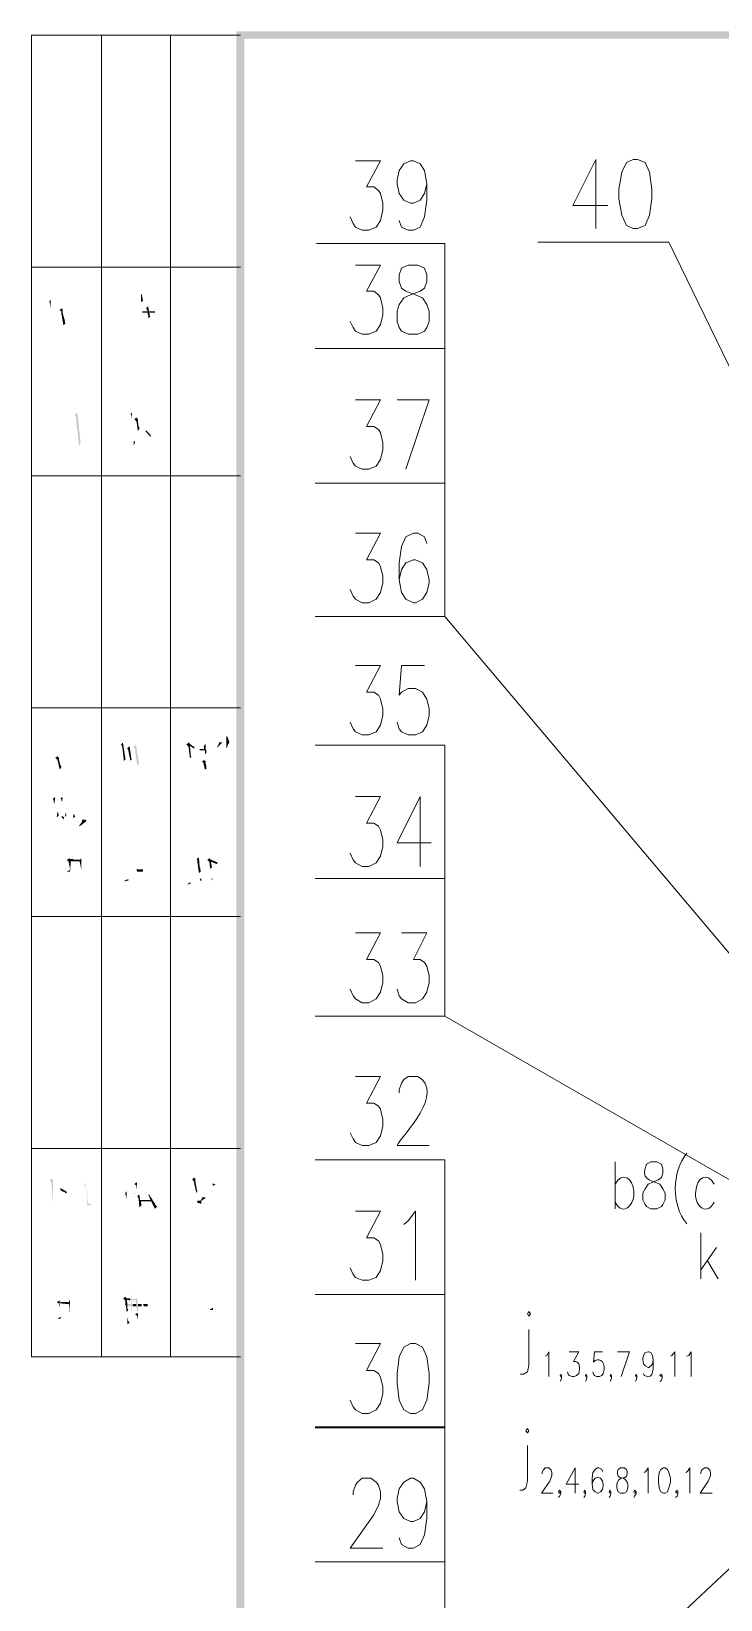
# Model space of a CAD drawing. Header units: millimetres. Extents: x 0 to 1648, y 27 to 2331.
# Drawn here: x 28.4 to 195, y 1952 to 2331.2 of the extents above; entities that cross this region are included whole.
import ezdxf

# ---------------------------------------------------------------- set-up
doc = ezdxf.new("R2010")
doc.units = ezdxf.units.MM
doc.layers.add('1', color=7, linetype='Continuous')

msp = doc.modelspace()

# ---------------------------------------------------------------- hatches: boundary and pattern name
h = msp.add_hatch(color=0)
h.dxf.hatch_style = 2
h.paths.add_polyline_path([(77.94, 27.231732), (79.92, 29.031732), (77.94, 2331.231732)])
h = msp.add_hatch(color=0)
h.dxf.hatch_style = 2
h.paths.add_polyline_path([(79.92, 29.031732), (77.94, 2331.231732), (79.92, 2329.431732)])
h = msp.add_hatch(color=0)
h.dxf.hatch_style = 2
h.paths.add_polyline_path([(77.94, 2331.231732), (79.92, 2329.431732), (1647.54, 2331.231732)])
h = msp.add_hatch(color=0)
h.dxf.hatch_style = 2
h.paths.add_polyline_path([(79.92, 2329.431732), (1647.54, 2331.231732), (1645.56, 2329.431732)])
h = msp.add_hatch(color=0)
h.dxf.hatch_style = 2
h.paths.add_polyline_path([(32.76, 2265.891732), (32.76, 2265.711732), (32.94, 2265.531732), (32.94, 2265.351732), (33.12, 2264.091732), (33.12, 2266.431732)])
h = msp.add_hatch(color=0)
h.dxf.hatch_style = 2
h.paths.add_polyline_path([(35.1, 2263.731732), (35.46, 2263.731732), (35.64, 2263.551732), (35.64, 2263.371732), (35.64, 2263.191732), (36.18, 2260.131732), (36.72, 2260.671732), (36.54, 2260.671732), (36.54, 2261.031732), (36.54, 2261.211732), (36, 2263.191732), (36, 2263.911732), (35.82, 2264.271732)])
h = msp.add_hatch(color=0)
h.dxf.hatch_style = 2
h.paths.add_polyline_path([(54.9, 2267.511732), (54.9, 2265.531732), (55.08, 2265.891732), (55.44, 2266.071732), (55.08, 2267.691732), (54.9, 2267.691732)])
h = msp.add_hatch(color=0)
h.dxf.hatch_style = 2
h.paths.add_polyline_path([(55.26, 2263.551732), (55.26, 2263.191732), (56.52, 2263.191732), (56.52, 2263.011732), (56.52, 2262.831732), (56.7, 2262.471732), (56.7, 2262.111732), (56.7, 2261.751732), (57.24, 2262.291732), (57.06, 2262.471732), (57.06, 2262.651732), (57.06, 2262.831732), (56.88, 2263.191732), (56.88, 2263.551732), (56.7, 2264.631732), (56.52, 2264.631732), (56.52, 2263.551732)])
h = msp.add_hatch(color=0)
h.dxf.hatch_style = 2
h.paths.add_polyline_path([(56.16, 2264.271732), (56.34, 2264.091732), (56.34, 2263.911732), (56.34, 2263.731732), (56.52, 2263.731732), (56.52, 2263.551732), (56.52, 2264.631732)])
h = msp.add_hatch(color=0)
h.dxf.hatch_style = 2
h.paths.add_polyline_path([(56.88, 2263.551732), (56.88, 2263.191732), (58.32, 2263.191732), (58.32, 2263.551732)])
h = msp.add_hatch(color=0)
h.dxf.hatch_style = 2
h.paths.add_polyline_path([(38.88, 2238.531732), (39.06, 2238.351732), (39.06, 2238.171732), (39.24, 2237.991732), (39.42, 2235.291732), (39.6, 2234.751732), (39.96, 2230.971732), (40.32, 2231.511732), (40.32, 2231.871732), (39.6, 2238.891732), (39.42, 2238.891732)])
h = msp.add_hatch(color=0)
h.dxf.hatch_style = 2
h.paths.add_polyline_path([(52.38, 2238.711732), (52.56, 2238.531732), (52.74, 2237.631732), (52.74, 2239.071732)])
h = msp.add_hatch(color=0)
h.dxf.hatch_style = 2
h.paths.add_polyline_path([(53.28, 2237.451732), (53.46, 2237.271732), (53.64, 2237.091732), (53.82, 2237.091732), (53.82, 2236.911732), (54.18, 2234.571732), (54.54, 2235.111732), (54.54, 2235.291732), (54.54, 2235.471732), (54.36, 2235.651732), (54.18, 2237.091732), (54.18, 2237.451732), (54, 2237.631732), (53.82, 2237.811732)])
h = msp.add_hatch(color=0)
h.dxf.hatch_style = 2
h.paths.add_polyline_path([(55.98, 2234.571732), (57.24, 2233.131732), (57.24, 2233.671732), (57.06, 2233.851732), (56.88, 2234.031732), (56.7, 2234.211732), (56.16, 2234.751732)])
h = msp.add_hatch(color=0)
h.dxf.hatch_style = 2
h.paths.add_polyline_path([(53.1, 2231.151732), (53.46, 2231.691732), (53.46, 2231.871732), (53.46, 2232.051732), (53.28, 2232.051732), (53.28, 2232.951732)])
h = msp.add_hatch(color=0)
h.dxf.hatch_style = 2
h.paths.add_polyline_path([(50.04, 2158.611732), (50.22, 2158.611732), (50.4, 2158.251732), (50.76, 2155.191732), (50.76, 2154.651732), (50.94, 2155.011732), (51.3, 2155.191732), (51.12, 2155.371732), (51.12, 2155.551732), (51.12, 2155.731732), (50.58, 2159.151732), (50.4, 2159.151732)])
h = msp.add_hatch(color=0)
h.dxf.hatch_style = 2
h.paths.add_polyline_path([(51.66, 2157.891732), (51.66, 2157.711732), (51.84, 2157.531732), (51.84, 2157.351732), (52.38, 2154.831732), (52.74, 2155.191732), (52.56, 2155.371732), (52.56, 2155.551732), (52.56, 2155.731732), (52.2, 2158.251732), (52.02, 2158.251732)])
h = msp.add_hatch(color=0)
h.dxf.hatch_style = 2
h.paths.add_polyline_path([(53.1, 2158.251732), (53.28, 2157.891732), (53.46, 2157.891732), (53.46, 2157.711732), (54, 2153.751732), (54.54, 2154.291732), (54.36, 2154.471732), (54.36, 2154.651732), (54.36, 2154.831732), (53.82, 2157.891732), (53.82, 2158.431732), (53.64, 2158.431732), (53.46, 2158.611732)])
h = msp.add_hatch(color=0)
h.dxf.hatch_style = 2
h.paths.add_polyline_path([(65.88, 2158.791732), (66.06, 2158.611732), (66.24, 2158.431732), (66.42, 2158.251732), (66.78, 2155.371732), (67.14, 2155.911732), (66.96, 2156.091732), (66.96, 2156.271732), (66.78, 2158.431732), (66.78, 2158.971732), (66.6, 2159.151732), (66.6, 2159.331732)])
h = msp.add_hatch(color=0)
h.dxf.hatch_style = 2
h.paths.add_polyline_path([(66.78, 2158.971732), (66.78, 2158.431732), (67.86, 2157.711732), (67.86, 2158.071732), (67.68, 2158.251732), (67.5, 2158.431732), (67.32, 2158.431732), (67.14, 2158.611732), (66.96, 2158.791732), (66.78, 2158.791732)])
h = msp.add_hatch(color=0)
h.dxf.hatch_style = 2
h.paths.add_polyline_path([(70.02, 2158.251732), (70.2, 2158.071732), (70.2, 2157.891732), (70.2, 2157.711732), (70.38, 2157.351732), (70.38, 2156.271732), (70.74, 2156.811732), (70.74, 2156.991732), (70.74, 2157.171732), (70.74, 2157.351732), (70.56, 2157.711732), (70.56, 2158.791732), (70.38, 2158.791732)])
h = msp.add_hatch(color=0)
h.dxf.hatch_style = 2
h.paths.add_polyline_path([(73.26, 2158.071732), (73.44, 2158.071732), (74.7, 2159.331732), (74.52, 2159.331732), (74.16, 2159.331732), (73.8, 2159.331732), (73.8, 2158.971732)])
h = msp.add_hatch(color=0)
h.dxf.hatch_style = 2
h.paths.add_polyline_path([(75.6, 2160.771732), (75.6, 2160.591732), (75.6, 2160.411732), (75.6, 2157.711732), (75.6, 2157.891732), (75.78, 2158.071732), (75.78, 2158.431732), (75.96, 2158.611732), (75.96, 2158.791732), (76.14, 2158.971732), (76.32, 2159.331732), (75.78, 2160.771732)])
h = msp.add_hatch(color=0)
h.dxf.hatch_style = 2
h.paths.add_polyline_path([(34.2, 2155.551732), (34.38, 2155.371732), (34.56, 2155.191732), (34.74, 2155.191732), (34.74, 2155.011732), (35.28, 2152.671732), (35.64, 2153.211732), (35.64, 2153.391732), (35.64, 2153.571732), (35.46, 2153.751732), (35.1, 2155.191732), (35.1, 2155.551732), (34.92, 2155.731732), (34.74, 2155.911732)])
h = msp.add_hatch(color=0)
h.dxf.hatch_style = 2
h.paths.add_polyline_path([(69.12, 2157.711732), (69.12, 2157.351732), (70.38, 2157.351732), (70.2, 2157.711732)])
h = msp.add_hatch(color=0)
h.dxf.hatch_style = 2
h.paths.add_polyline_path([(69.66, 2154.651732), (69.84, 2154.471732), (70.02, 2154.291732), (70.38, 2152.671732), (70.92, 2153.031732), (70.74, 2153.031732), (70.74, 2153.211732), (70.74, 2153.391732), (70.56, 2154.291732), (70.56, 2154.651732), (70.38, 2154.831732), (70.2, 2155.011732)])
h = msp.add_hatch(color=0)
h.dxf.hatch_style = 2
h.paths.add_polyline_path([(73.98, 2153.391732), (73.98, 2153.211732), (73.98, 2152.491732), (73.98, 2154.111732), (73.98, 2153.751732), (73.98, 2153.571732)])
h = msp.add_hatch(color=0)
h.dxf.hatch_style = 2
h.paths.add_polyline_path([(33.66, 2145.651732), (33.66, 2145.471732), (33.84, 2145.291732), (33.84, 2145.111732), (33.84, 2144.931732), (34.02, 2144.391732), (34.2, 2146.011732), (34.02, 2146.011732)])
h = msp.add_hatch(color=0)
h.dxf.hatch_style = 2
h.paths.add_polyline_path([(35.46, 2145.651732), (35.64, 2145.471732), (35.64, 2145.291732), (35.82, 2145.111732), (35.82, 2144.391732), (36, 2146.011732), (35.82, 2146.011732)])
h = msp.add_hatch(color=0)
h.dxf.hatch_style = 2
h.paths.add_polyline_path([(34.56, 2141.151732), (35.1, 2141.691732), (34.92, 2141.871732), (34.92, 2142.051732), (34.92, 2142.231732), (34.74, 2142.591732)])
h = msp.add_hatch(color=0)
h.dxf.hatch_style = 2
h.paths.add_polyline_path([(35.64, 2141.511732), (36.18, 2140.611732), (36.36, 2141.151732), (35.82, 2141.511732)])
h = msp.add_hatch(color=0)
h.dxf.hatch_style = 2
h.paths.add_polyline_path([(36.54, 2141.151732), (36.9, 2141.691732), (36.9, 2141.871732), (36.72, 2142.051732), (36.72, 2142.231732), (36.72, 2142.591732)])
h = msp.add_hatch(color=0)
h.dxf.hatch_style = 2
h.paths.add_polyline_path([(38.52, 2140.971732), (39.06, 2141.331732), (38.88, 2141.511732), (38.88, 2141.691732), (38.7, 2141.871732), (38.7, 2142.591732)])
h = msp.add_hatch(color=0)
h.dxf.hatch_style = 2
h.paths.add_polyline_path([(39.96, 2139.171732), (40.14, 2138.991732), (41.76, 2140.251732), (41.76, 2140.431732), (41.58, 2140.431732), (41.4, 2140.611732), (41.22, 2140.611732), (41.04, 2140.611732), (40.68, 2140.611732), (40.68, 2140.071732)])
h = msp.add_hatch(color=0)
h.dxf.hatch_style = 2
h.paths.add_polyline_path([(37.08, 2130.891732), (37.08, 2130.711732), (37.44, 2130.531732), (37.44, 2130.351732), (37.8, 2128.551732), (37.8, 2128.191732), (37.98, 2130.531732), (40.14, 2130.531732), (40.14, 2130.351732), (40.5, 2128.551732), (40.5, 2131.251732), (40.14, 2130.891732), (39.78, 2130.891732), (39.42, 2130.891732), (38.7, 2130.891732), (38.52, 2131.071732), (37.98, 2131.071732), (37.8, 2131.071732), (37.62, 2131.251732)])
h = msp.add_hatch(color=0)
h.dxf.hatch_style = 2
h.paths.add_polyline_path([(37.08, 2128.011732), (37.08, 2127.831732), (37.26, 2128.011732), (37.8, 2128.011732), (37.8, 2128.191732), (37.8, 2128.551732)])
h = msp.add_hatch(color=0)
h.dxf.hatch_style = 2
h.paths.add_polyline_path([(53.82, 2128.551732), (54, 2128.011732), (55.44, 2128.011732), (55.44, 2128.551732), (54.18, 2128.551732)])
h = msp.add_hatch(color=0)
h.dxf.hatch_style = 2
h.paths.add_polyline_path([(68.4, 2131.071732), (68.58, 2130.711732), (68.58, 2130.531732), (68.58, 2130.351732), (68.58, 2130.171732), (68.94, 2127.651732), (69.48, 2128.191732), (69.3, 2128.371732), (69.3, 2128.551732), (69.3, 2128.731732), (69.3, 2128.911732), (69.12, 2129.091732), (68.94, 2131.431732), (68.76, 2131.431732)])
h = msp.add_hatch(color=0)
h.dxf.hatch_style = 2
h.paths.add_polyline_path([(70.92, 2130.891732), (71.1, 2130.711732), (71.28, 2130.531732), (71.46, 2130.351732), (71.64, 2128.731732), (72.18, 2129.091732), (72, 2129.271732), (72, 2129.451732), (72, 2129.631732), (71.82, 2130.351732), (71.64, 2131.071732), (71.46, 2131.251732)])
h = msp.add_hatch(color=0)
h.dxf.hatch_style = 2
h.paths.add_polyline_path([(71.64, 2131.071732), (71.82, 2130.351732), (72, 2130.351732), (72.18, 2130.351732), (72.36, 2130.171732), (72.54, 2130.171732), (72.9, 2129.991732), (73.08, 2129.991732), (73.26, 2129.811732), (73.44, 2130.171732), (73.26, 2130.351732), (73.08, 2130.351732), (72.9, 2130.531732), (72.72, 2130.531732), (72.54, 2130.711732), (72.18, 2130.711732), (72, 2130.891732), (71.82, 2130.891732)])
h = msp.add_hatch(color=0)
h.dxf.hatch_style = 2
h.paths.add_polyline_path([(50.94, 2125.851732), (50.94, 2125.671732), (51.66, 2125.851732), (51.84, 2125.851732), (51.84, 2126.211732)])
h = msp.add_hatch(color=0)
h.dxf.hatch_style = 2
h.paths.add_polyline_path([(66.24, 2125.131732), (66.24, 2124.951732), (66.42, 2124.951732), (66.78, 2125.131732), (66.96, 2125.131732), (66.96, 2125.491732)])
h = msp.add_hatch(color=0)
h.dxf.hatch_style = 2
h.paths.add_polyline_path([(69.12, 2126.211732), (69.3, 2125.851732), (69.48, 2125.671732), (69.48, 2126.391732)])
h = msp.add_hatch(color=0)
h.dxf.hatch_style = 2
h.paths.add_polyline_path([(72, 2126.211732), (72, 2126.031732), (72.18, 2125.851732), (72.18, 2125.671732), (72.18, 2126.571732)])
h = msp.add_hatch(color=0)
h.dxf.hatch_style = 2
h.paths.add_polyline_path([(32.76, 2053.311732), (32.94, 2053.131732), (33.12, 2053.131732), (33.3, 2052.951732), (33.3, 2052.771732), (33.66, 2047.731732), (33.66, 2053.491732), (33.48, 2053.671732), (33.3, 2053.671732)])
h = msp.add_hatch(color=0)
h.dxf.hatch_style = 2
h.paths.add_polyline_path([(41.22, 2052.411732), (41.4, 2052.231732), (41.4, 2052.051732), (41.58, 2051.871732), (41.58, 2051.691732), (41.76, 2047.731732), (41.58, 2052.771732)])
h = msp.add_hatch(color=0)
h.dxf.hatch_style = 2
h.paths.add_polyline_path([(41.94, 2047.191732), (43.02, 2047.551732), (43.02, 2047.731732), (42.12, 2047.731732), (41.94, 2052.771732)])
h = msp.add_hatch(color=0)
h.dxf.hatch_style = 2
h.paths.add_polyline_path([(53.28, 2052.411732), (53.46, 2052.411732), (53.64, 2052.231732), (53.82, 2052.231732), (53.82, 2052.051732), (54, 2050.791732), (54, 2052.771732), (53.82, 2052.951732)])
h = msp.add_hatch(color=0)
h.dxf.hatch_style = 2
h.paths.add_polyline_path([(67.32, 2053.491732), (67.5, 2053.311732), (67.68, 2053.131732), (68.22, 2050.611732), (68.22, 2050.251732), (68.4, 2050.611732), (68.58, 2050.791732), (68.58, 2050.971732), (68.4, 2051.151732), (68.4, 2051.331732), (68.04, 2053.311732), (68.04, 2053.851732), (67.68, 2054.031732)])
h = msp.add_hatch(color=0)
h.dxf.hatch_style = 2
h.paths.add_polyline_path([(72.18, 2052.591732), (72.36, 2052.051732), (72.54, 2052.051732), (72.72, 2052.231732), (72.9, 2052.231732), (72.9, 2052.411732), (72.72, 2052.411732), (72.54, 2052.591732), (72.36, 2052.591732)])
h = msp.add_hatch(color=0)
h.dxf.hatch_style = 2
h.paths.add_polyline_path([(35.46, 2051.511732), (35.46, 2050.971732), (35.64, 2050.971732), (36, 2050.611732), (36.36, 2050.611732), (36.54, 2050.431732), (36.72, 2050.251732), (36.9, 2050.251732), (37.08, 2050.611732), (36.9, 2050.611732), (36.72, 2050.791732), (36.54, 2050.971732), (36.36, 2050.971732), (36.18, 2051.151732), (36, 2051.151732), (35.82, 2051.331732), (35.64, 2051.331732)])
h = msp.add_hatch(color=0)
h.dxf.hatch_style = 2
h.paths.add_polyline_path([(51.12, 2050.071732), (51.12, 2049.891732), (51.3, 2049.711732), (51.48, 2048.631732), (51.48, 2050.611732), (51.3, 2050.611732)])
h = msp.add_hatch(color=0)
h.dxf.hatch_style = 2
h.paths.add_polyline_path([(53.28, 2050.071732), (53.46, 2050.071732), (53.28, 2050.251732)])
h = msp.add_hatch(color=0)
h.dxf.hatch_style = 2
h.paths.add_polyline_path([(54, 2049.531732), (54.18, 2049.351732), (54.18, 2049.171732), (54.36, 2048.991732), (54.54, 2046.831732), (55.08, 2047.371732), (55.08, 2047.551732), (54.9, 2047.731732), (54.9, 2047.911732), (54.9, 2048.271732), (54.72, 2048.631732), (54.54, 2049.891732), (54.36, 2049.891732)])
h = msp.add_hatch(color=0)
h.dxf.hatch_style = 2
h.paths.add_polyline_path([(54.72, 2048.631732), (54.9, 2048.271732), (57.42, 2048.271732), (58.32, 2046.471732), (58.86, 2047.011732), (58.68, 2047.191732), (58.5, 2047.371732), (58.32, 2047.551732), (58.32, 2047.731732), (58.14, 2047.911732), (57.96, 2048.271732), (57.78, 2048.451732), (57.78, 2048.631732), (57.6, 2048.811732), (57.42, 2049.171732), (57.24, 2048.631732)])
h = msp.add_hatch(color=0)
h.dxf.hatch_style = 2
h.paths.add_polyline_path([(56.7, 2049.891732), (57.24, 2048.631732), (57.42, 2049.171732), (57.24, 2049.351732), (57.06, 2049.711732), (57.06, 2049.891732)])
h = msp.add_hatch(color=0)
h.dxf.hatch_style = 2
h.paths.add_polyline_path([(68.58, 2048.451732), (68.58, 2047.911732), (68.76, 2047.911732), (68.94, 2047.911732), (69.3, 2047.731732), (69.48, 2047.731732), (69.48, 2048.451732), (69.66, 2048.451732), (69.84, 2048.631732), (70.02, 2048.811732), (70.2, 2048.811732), (70.38, 2048.991732), (70.56, 2048.991732), (70.56, 2049.171732), (70.38, 2049.171732), (70.02, 2049.351732), (69.84, 2049.351732), (69.84, 2049.171732), (69.66, 2049.171732), (69.66, 2048.991732), (69.3, 2048.451732), (68.94, 2048.451732)])
h = msp.add_hatch(color=0)
h.dxf.hatch_style = 2
h.paths.add_polyline_path([(51.66, 2023.431732), (51.66, 2022.891732), (52.56, 2022.891732), (52.56, 2022.531732), (52.56, 2022.351732), (52.56, 2021.991732), (52.74, 2021.631732), (52.74, 2021.271732), (52.74, 2020.911732), (52.74, 2024.331732), (53.64, 2024.331732), (53.64, 2024.151732), (53.64, 2023.971732), (53.82, 2023.431732), (53.82, 2022.891732), (54, 2021.451732), (54.36, 2021.991732), (54.18, 2022.171732), (54.18, 2022.351732), (54.18, 2022.891732), (54.18, 2023.431732), (54, 2024.871732), (53.46, 2024.691732), (53.1, 2024.691732), (52.74, 2024.691732), (52.56, 2026.491732), (52.56, 2023.431732), (51.84, 2023.431732)])
h = msp.add_hatch(color=0)
h.dxf.hatch_style = 2
h.paths.add_polyline_path([(34.56, 2023.971732), (34.74, 2023.791732), (34.92, 2023.611732), (35.1, 2023.611732), (35.1, 2023.431732), (35.28, 2022.531732), (35.28, 2024.331732)])
h = msp.add_hatch(color=0)
h.dxf.hatch_style = 2
h.paths.add_polyline_path([(35.46, 2024.151732), (35.46, 2023.611732), (37.44, 2023.431732), (37.62, 2023.251732), (37.8, 2020.551732), (37.8, 2024.331732), (37.62, 2024.331732), (37.44, 2023.791732), (37.26, 2023.971732), (36.9, 2023.971732), (36.54, 2023.971732), (35.82, 2023.971732), (35.64, 2023.971732)])
h = msp.add_hatch(color=0)
h.dxf.hatch_style = 2
h.paths.add_polyline_path([(50.58, 2024.691732), (50.76, 2024.691732), (50.94, 2024.511732), (50.94, 2024.331732), (51.12, 2024.331732), (51.12, 2023.431732), (51.3, 2022.891732), (51.48, 2021.451732), (51.84, 2021.991732), (51.84, 2022.171732), (51.66, 2022.351732), (51.66, 2022.531732), (51.66, 2022.891732), (51.66, 2023.431732), (51.48, 2024.511732), (51.48, 2024.871732), (51.3, 2025.051732), (51.12, 2025.231732)])
h = msp.add_hatch(color=0)
h.dxf.hatch_style = 2
h.paths.add_polyline_path([(51.48, 2024.871732), (51.48, 2024.511732), (52.38, 2024.331732), (52.38, 2024.691732), (52.2, 2024.871732)])
h = msp.add_hatch(color=0)
h.dxf.hatch_style = 2
h.paths.add_polyline_path([(52.92, 2023.431732), (52.92, 2022.891732), (53.82, 2022.891732), (53.82, 2023.431732), (53.1, 2023.431732)])
h = msp.add_hatch(color=0)
h.dxf.hatch_style = 2
h.paths.add_polyline_path([(54.18, 2023.431732), (54.18, 2022.891732), (55.08, 2022.891732), (55.08, 2023.431732), (54.54, 2023.431732)])
h = msp.add_hatch(color=0)
h.dxf.hatch_style = 2
h.paths.add_polyline_path([(55.44, 2023.431732), (55.62, 2022.891732), (56.52, 2022.891732), (56.52, 2023.431732), (55.62, 2023.431732)])
h = msp.add_hatch(color=0)
h.dxf.hatch_style = 2
h.paths.add_polyline_path([(71.64, 2022.171732), (71.64, 2021.991732), (72, 2021.991732), (72.36, 2021.991732), (72.36, 2022.531732)])
h = msp.add_hatch(color=0)
h.dxf.hatch_style = 2
h.paths.add_polyline_path([(34.92, 2020.011732), (34.92, 2019.831732), (35.1, 2019.831732), (35.46, 2020.011732), (35.64, 2020.011732), (35.46, 2020.371732)])
h = msp.add_hatch(color=0)
h.dxf.hatch_style = 2
h.paths.add_polyline_path([(51.66, 2018.571732), (52.2, 2018.931732), (52.02, 2019.111732), (52.02, 2019.291732), (51.84, 2019.291732), (51.66, 2020.191732)])
h = msp.add_hatch(color=0)
h.dxf.hatch_style = 2
h.paths.add_polyline_path([(53.46, 2020.911732), (53.64, 2020.911732), (53.82, 2020.731732), (54, 2020.551732), (54.18, 2019.831732), (54.18, 2021.091732), (54, 2021.271732)])

# ---------------------------------------------------------------- linework, layer by layer
at = {"layer": '1', "color": 0, "lineweight": 5}
for points in [[(28.44, 2330.331732), (28.44, 2010.651732)], [(79.02, 2330.331732), (28.44, 2330.331732)], [(45.36, 2330.331732), (45.36, 2010.651732)], [(62.1, 2330.331732), (62.1, 2010.651732)], [(106.74, 2299.911732), (112.86, 2299.911732), (109.44, 2293.611732), (111.24, 2293.611732), (112.32, 2292.711732), (112.86, 2291.991732), (113.4, 2289.651732), (113.4, 2288.031732), (112.86, 2285.511732), (111.78, 2283.891732), (109.98, 2283.171732), (108.36, 2283.171732), (106.74, 2283.891732), (106.2, 2284.791732), (105.48, 2286.411732)], [(124.02, 2294.331732), (123.48, 2291.991732), (122.4, 2290.371732), (120.78, 2289.651732), (120.06, 2289.651732), (118.44, 2290.371732), (117.36, 2291.991732), (116.82, 2294.331732), (116.82, 2295.231732), (117.36, 2297.571732), (118.44, 2299.191732), (120.06, 2299.911732), (120.78, 2299.911732), (122.4, 2299.191732), (123.48, 2297.571732), (124.02, 2294.331732), (124.02, 2290.371732), (123.48, 2286.411732), (122.4, 2283.891732), (120.78, 2283.171732), (119.52, 2283.171732), (117.9, 2283.891732), (117.36, 2285.511732)], [(164.88, 2300.271732), (159.3, 2289.111732), (167.76, 2289.111732)], [(164.88, 2300.271732), (164.88, 2283.531732)], [(173.88, 2300.271732), (172.26, 2299.551732), (171.18, 2297.211732), (170.46, 2293.071732), (170.46, 2290.731732), (171.18, 2286.771732), (172.26, 2284.251732), (173.88, 2283.531732), (174.96, 2283.531732), (176.76, 2284.251732), (177.84, 2286.771732), (178.38, 2290.731732), (178.38, 2293.071732), (177.84, 2297.211732), (176.76, 2299.551732), (174.96, 2300.271732), (173.88, 2300.271732)], [(128.34, 2279.931732), (97.38, 2279.931732)], [(245.7, 2050.791732), (128.34, 2189.751732), (128.34, 2279.931732)], [(182.52, 2280.291732), (150.84, 2280.291732)], [(182.52, 2280.291732), (257.76, 2125.491732)], [(79.02, 2274.171732), (28.44, 2274.171732)], [(106.74, 2274.711732), (112.86, 2274.711732), (109.44, 2268.411732), (111.24, 2268.411732), (112.32, 2267.511732), (112.86, 2266.791732), (113.4, 2264.271732), (113.4, 2262.651732), (112.86, 2260.311732), (111.78, 2258.691732), (109.98, 2257.971732), (108.36, 2257.971732), (106.74, 2258.691732), (106.2, 2259.591732), (105.48, 2261.031732)], [(119.52, 2274.711732), (117.9, 2273.991732), (117.36, 2272.371732), (117.36, 2270.751732), (117.9, 2269.131732), (118.98, 2268.411732), (121.32, 2267.511732), (122.94, 2266.791732), (124.02, 2265.171732), (124.56, 2263.551732), (124.56, 2261.031732), (124.02, 2259.591732), (123.48, 2258.691732), (121.86, 2257.971732), (119.52, 2257.971732), (117.9, 2258.691732), (117.36, 2259.591732), (116.82, 2261.031732), (116.82, 2263.551732), (117.36, 2265.171732), (118.44, 2266.791732), (120.06, 2267.511732), (122.4, 2268.411732), (123.48, 2269.131732), (124.02, 2270.751732), (124.02, 2272.371732), (123.48, 2273.991732), (121.86, 2274.711732), (119.52, 2274.711732)], [(128.34, 2254.551732), (97.02, 2254.551732)], [(106.74, 2242.131732), (112.86, 2242.131732), (109.44, 2235.651732), (111.24, 2235.651732), (112.32, 2234.931732), (112.86, 2234.211732), (113.4, 2231.691732), (113.4, 2230.071732), (112.86, 2227.731732), (111.78, 2226.111732), (109.98, 2225.391732), (108.36, 2225.391732), (106.74, 2226.111732), (106.2, 2226.831732), (105.48, 2228.451732)], [(118.98, 2225.391732), (124.56, 2242.131732), (116.82, 2242.131732)], [(79.02, 2223.771732), (28.44, 2223.771732)], [(128.34, 2221.971732), (97.02, 2221.971732)], [(106.74, 2209.911732), (112.86, 2209.911732), (109.44, 2203.431732), (111.24, 2203.431732), (112.32, 2202.711732), (112.86, 2201.811732), (113.4, 2199.471732), (113.4, 2197.851732), (112.86, 2195.511732), (111.78, 2193.891732), (109.98, 2192.991732), (108.36, 2192.991732), (106.74, 2193.891732), (106.2, 2194.611732), (105.48, 2196.231732)], [(124.02, 2207.391732), (123.48, 2209.011732), (121.86, 2209.911732), (120.78, 2209.911732), (118.98, 2209.011732), (117.9, 2206.671732), (117.36, 2202.711732), (117.36, 2198.571732), (117.9, 2195.511732), (118.98, 2193.891732), (120.78, 2192.991732), (121.32, 2192.991732), (122.94, 2193.891732), (124.02, 2195.511732), (124.56, 2197.851732), (124.56, 2198.571732), (124.02, 2201.091732), (122.94, 2202.711732), (121.32, 2203.431732), (120.78, 2203.431732), (118.98, 2202.711732), (117.9, 2201.091732), (117.36, 2198.571732)], [(128.34, 2189.751732), (97.02, 2189.751732)], [(106.74, 2177.871732), (112.86, 2177.871732), (109.44, 2171.391732), (111.24, 2171.391732), (112.32, 2170.671732), (112.86, 2169.771732), (113.4, 2167.431732), (113.4, 2165.811732), (112.86, 2163.471732), (111.78, 2161.851732), (109.98, 2161.131732), (108.36, 2161.131732), (106.74, 2161.851732), (106.2, 2162.571732), (105.48, 2164.191732)], [(123.48, 2177.871732), (117.9, 2177.871732), (117.36, 2170.671732), (117.9, 2171.391732), (119.52, 2172.291732), (121.32, 2172.291732), (122.94, 2171.391732), (124.02, 2169.771732), (124.56, 2167.431732), (124.56, 2165.811732), (124.02, 2163.471732), (122.94, 2161.851732), (121.32, 2161.131732), (119.52, 2161.131732), (117.9, 2161.851732), (117.36, 2162.571732), (116.82, 2164.191732)], [(79.02, 2167.611732), (28.44, 2167.611732)], [(128.34, 2158.611732), (97.02, 2158.611732)], [(128.34, 2093.091732), (128.34, 2158.611732)], [(106.74, 2146.191732), (112.86, 2146.191732), (109.44, 2139.711732), (111.24, 2139.711732), (112.32, 2138.991732), (112.86, 2138.091732), (113.4, 2135.751732), (113.4, 2134.131732), (112.86, 2131.791732), (111.78, 2130.171732), (109.98, 2129.271732), (108.36, 2129.271732), (106.74, 2130.171732), (106.2, 2130.891732), (105.48, 2132.511732)], [(122.4, 2146.191732), (116.82, 2135.031732), (125.1, 2135.031732)], [(122.4, 2146.191732), (122.4, 2129.271732)], [(128.34, 2126.391732), (97.02, 2126.391732)], [(79.02, 2117.211732), (28.44, 2117.211732)], [(106.74, 2113.251732), (112.86, 2113.251732), (109.44, 2106.771732), (111.24, 2106.771732), (112.32, 2106.051732), (112.86, 2105.151732), (113.4, 2102.811732), (113.4, 2101.191732), (112.86, 2098.851732), (111.78, 2097.231732), (109.98, 2096.331732), (108.36, 2096.331732), (106.74, 2097.231732), (106.2, 2097.951732), (105.48, 2099.571732)], [(117.9, 2113.251732), (124.02, 2113.251732), (120.78, 2106.771732), (122.4, 2106.771732), (123.48, 2106.051732), (124.02, 2105.151732), (124.56, 2102.811732), (124.56, 2101.191732), (124.02, 2098.851732), (122.94, 2097.231732), (121.32, 2096.331732), (119.52, 2096.331732), (117.9, 2097.231732), (117.36, 2097.951732), (116.82, 2099.571732)], [(128.34, 2093.091732), (97.02, 2093.091732)], [(232.92, 2032.971732), (128.34, 2093.091732)], [(106.74, 2078.511732), (112.86, 2078.511732), (109.44, 2072.031732), (111.24, 2072.031732), (112.32, 2071.311732), (112.86, 2070.591732), (113.4, 2068.071732), (113.4, 2066.451732), (112.86, 2064.111732), (111.78, 2062.491732), (109.98, 2061.771732), (108.36, 2061.771732), (106.74, 2062.491732), (106.2, 2063.391732), (105.48, 2064.831732)], [(79.02, 2061.051732), (28.44, 2061.051732)], [(128.34, 2058.351732), (128.34, 1928.931732), (97.02, 1928.931732)], [(128.34, 2058.351732), (97.02, 2058.351732)], [(169.56, 2057.811732), (169.56, 2046.471732)], [(106.74, 2045.931732), (112.86, 2045.931732), (109.44, 2039.451732), (111.24, 2039.451732), (112.32, 2038.731732), (112.86, 2037.831732), (113.4, 2035.491732), (113.4, 2033.871732), (112.86, 2031.531732), (111.78, 2029.911732), (109.98, 2029.191732), (108.36, 2029.191732), (106.74, 2029.911732), (106.2, 2030.631732), (105.48, 2032.251732)], [(118.44, 2042.691732), (119.52, 2043.591732), (121.32, 2045.931732), (121.32, 2029.191732)], [(190.26, 2040.711732), (190.26, 2029.551732)], [(194.04, 2037.111732), (190.26, 2031.711732)], [(191.88, 2033.871732), (194.4, 2029.551732)], [(128.34, 2025.771732), (97.02, 2025.771732)], [(148.32, 2021.091732), (148.68, 2020.551732), (149.04, 2021.091732), (148.68, 2021.631732), (148.32, 2021.091732)], [(106.74, 2013.891732), (112.86, 2013.891732), (109.44, 2007.411732), (111.24, 2007.411732), (112.32, 2006.691732), (112.86, 2005.791732), (113.4, 2003.451732), (113.4, 2001.831732), (112.86, 1999.491732), (111.78, 1997.871732), (109.98, 1996.971732), (108.36, 1996.971732), (106.74, 1997.871732), (106.2, 1998.591732), (105.48, 2000.211732)], [(120.06, 2013.891732), (118.44, 2012.991732), (117.36, 2010.651732), (116.82, 2006.691732), (116.82, 2004.351732), (117.36, 2000.211732), (118.44, 1997.871732), (120.06, 1996.971732), (121.32, 1996.971732), (122.94, 1997.871732), (124.02, 2000.211732), (124.56, 2004.351732), (124.56, 2006.691732), (124.02, 2010.651732), (122.94, 2012.991732), (121.32, 2013.891732), (120.06, 2013.891732)], [(148.68, 2017.311732), (148.68, 2008.671732), (148.32, 2007.051732), (147.42, 2006.511732), (146.7, 2006.511732)], [(79.02, 2010.651732), (28.44, 2010.651732)], [(152.64, 2010.831732), (153, 2011.011732), (153.54, 2011.911732), (153.54, 2005.971732)], [(158.4, 2011.911732), (160.74, 2011.911732), (159.48, 2009.571732), (160.02, 2009.571732), (160.38, 2009.391732), (160.74, 2009.031732), (160.92, 2008.131732), (160.92, 2007.591732), (160.74, 2006.691732), (160.2, 2006.151732), (159.66, 2005.971732), (159.12, 2005.971732), (158.4, 2006.151732), (158.22, 2006.511732), (158.04, 2007.051732)], [(171, 2005.971732), (172.98, 2011.911732), (170.1, 2011.911732)], [(182.88, 2010.831732), (183.24, 2011.011732), (183.96, 2011.911732), (183.96, 2005.971732)], [(186.84, 2010.831732), (187.38, 2011.011732), (187.92, 2011.911732), (187.92, 2005.971732)], [(156.6, 2006.151732), (156.42, 2005.971732), (156.24, 2006.151732), (156.42, 2006.511732), (156.6, 2006.151732), (156.6, 2005.611732), (156.42, 2005.071732), (156.24, 2004.711732)], [(162.72, 2006.151732), (162.54, 2005.971732), (162.36, 2006.151732), (162.54, 2006.511732), (162.72, 2006.151732), (162.72, 2005.611732), (162.54, 2005.071732), (162.36, 2004.711732)], [(168.66, 2006.151732), (168.48, 2005.971732), (168.3, 2006.151732), (168.48, 2006.511732), (168.66, 2006.151732), (168.66, 2005.611732), (168.48, 2005.071732), (168.3, 2004.711732)], [(174.78, 2006.151732), (174.6, 2005.971732), (174.42, 2006.151732), (174.6, 2006.511732), (174.78, 2006.151732), (174.78, 2005.611732), (174.6, 2005.071732), (174.42, 2004.711732)], [(180.9, 2006.151732), (180.72, 2005.971732), (180.36, 2006.151732), (180.72, 2006.511732), (180.9, 2006.151732), (180.9, 2005.611732), (180.72, 2005.071732), (180.36, 2004.711732)], [(244.26, 2003.631732), (128.52, 1895.091732), (97.02, 1895.091732)], [(128.34, 1993.731732), (97.02, 1993.731732)], [(128.34, 1993.551732), (97.02, 1993.551732)], [(147.96, 1992.831732), (148.32, 1992.291732), (148.68, 1992.831732), (148.32, 1993.371732), (147.96, 1992.831732)], [(148.32, 1989.231732), (148.32, 1980.591732), (147.96, 1978.971732), (147.24, 1978.431732), (146.52, 1978.431732)], [(151.92, 1982.391732), (151.92, 1982.751732), (152.1, 1983.291732), (152.28, 1983.471732), (152.64, 1983.831732), (153.54, 1983.831732), (153.9, 1983.471732), (154.08, 1983.291732), (154.26, 1982.751732), (154.26, 1982.031732), (154.08, 1981.491732), (153.72, 1980.591732), (151.74, 1977.711732), (154.44, 1977.711732)], [(159.84, 1983.831732), (157.68, 1979.871732), (160.74, 1979.871732)], [(159.84, 1983.831732), (159.84, 1977.711732)], [(166.5, 1982.931732), (166.32, 1983.471732), (165.6, 1983.831732), (165.24, 1983.831732), (164.7, 1983.471732), (164.16, 1982.751732), (163.98, 1981.311732), (163.98, 1979.871732), (164.16, 1978.611732), (164.7, 1978.071732), (165.24, 1977.711732), (165.42, 1977.711732), (165.96, 1978.071732), (166.5, 1978.611732), (166.68, 1979.511732), (166.68, 1979.871732), (166.5, 1980.591732), (165.96, 1981.311732), (165.42, 1981.491732), (165.24, 1981.491732), (164.7, 1981.311732), (164.16, 1980.591732), (163.98, 1979.871732)], [(170.82, 1983.831732), (170.28, 1983.471732), (170.1, 1982.931732), (170.1, 1982.391732), (170.28, 1981.851732), (170.64, 1981.491732), (171.54, 1981.311732), (172.08, 1980.951732), (172.44, 1980.411732), (172.62, 1979.871732), (172.62, 1978.971732), (172.44, 1978.431732), (172.26, 1978.071732), (171.72, 1977.711732), (170.82, 1977.711732), (170.28, 1978.071732), (170.1, 1978.431732), (169.92, 1978.971732), (169.92, 1979.871732), (170.1, 1980.411732), (170.46, 1980.951732), (171, 1981.311732), (171.9, 1981.491732), (172.26, 1981.851732), (172.44, 1982.391732), (172.44, 1982.931732), (172.26, 1983.471732), (171.72, 1983.831732), (170.82, 1983.831732)], [(176.58, 1982.751732), (176.94, 1982.931732), (177.48, 1983.831732), (177.48, 1977.711732)], [(181.26, 1983.831732), (180.54, 1983.471732), (180.18, 1982.751732), (180, 1981.311732), (180, 1980.411732), (180.18, 1978.971732), (180.54, 1978.071732), (181.26, 1977.711732), (181.62, 1977.711732), (182.16, 1978.071732), (182.52, 1978.971732), (182.88, 1980.411732), (182.88, 1981.311732), (182.52, 1982.751732), (182.16, 1983.471732), (181.62, 1983.831732), (181.26, 1983.831732)], [(186.66, 1982.751732), (187.02, 1982.931732), (187.56, 1983.831732), (187.56, 1977.711732)], [(190.26, 1982.391732), (190.26, 1982.751732), (190.44, 1983.291732), (190.62, 1983.471732), (191.16, 1983.831732), (191.88, 1983.831732), (192.24, 1983.471732), (192.42, 1983.291732), (192.6, 1982.751732), (192.6, 1982.031732), (192.42, 1981.491732), (192.06, 1980.591732), (190.08, 1977.711732), (192.96, 1977.711732)], [(106.2, 1977.351732), (106.2, 1978.071732), (106.74, 1979.691732), (107.28, 1980.411732), (108.36, 1981.311732), (110.52, 1981.311732), (111.78, 1980.411732), (112.32, 1979.691732), (112.86, 1978.071732), (112.86, 1976.451732), (112.32, 1974.831732), (111.24, 1972.491732), (105.48, 1964.391732), (113.4, 1964.391732)], [(124.02, 1975.731732), (123.48, 1973.211732), (122.4, 1971.591732), (120.78, 1970.871732), (120.06, 1970.871732), (118.44, 1971.591732), (117.36, 1973.211732), (116.82, 1975.731732), (116.82, 1976.451732), (117.36, 1978.791732), (118.44, 1980.411732), (120.06, 1981.311732), (120.78, 1981.311732), (122.4, 1980.411732), (123.48, 1978.791732), (124.02, 1975.731732), (124.02, 1971.591732), (123.48, 1967.631732), (122.4, 1965.291732), (120.78, 1964.391732), (119.52, 1964.391732), (117.9, 1965.291732), (117.36, 1966.911732)], [(156.42, 1978.071732), (156.06, 1977.711732), (155.88, 1978.071732), (156.06, 1978.431732), (156.42, 1978.071732), (156.42, 1977.531732), (156.06, 1976.991732), (155.88, 1976.631732)], [(162.36, 1978.071732), (162.18, 1977.711732), (162, 1978.071732), (162.18, 1978.431732), (162.36, 1978.071732), (162.36, 1977.531732), (162.18, 1976.991732), (162, 1976.631732)], [(168.48, 1978.071732), (168.3, 1977.711732), (168.12, 1978.071732), (168.3, 1978.431732), (168.48, 1978.071732), (168.48, 1977.531732), (168.3, 1976.991732), (168.12, 1976.631732)], [(174.6, 1978.071732), (174.24, 1977.711732), (174.06, 1978.071732), (174.24, 1978.431732), (174.6, 1978.071732), (174.6, 1977.531732), (174.24, 1976.991732), (174.06, 1976.631732)], [(184.68, 1978.071732), (184.5, 1977.711732), (184.14, 1978.071732), (184.5, 1978.431732), (184.68, 1978.071732), (184.68, 1977.531732), (184.5, 1976.991732), (184.14, 1976.631732)], [(128.34, 1961.151732), (97.02, 1961.151732)]]:
    msp.add_lwpolyline(points, dxfattribs=at)
for points, knots in [([(117.36, 2074.551732), (117.36, 2074.551732), (117.36, 2075.271732), (117.36, 2075.271732), (117.36, 2075.271732), (117.9, 2076.891732), (117.9, 2076.891732), (117.9, 2076.891732), (118.44, 2077.791732), (118.44, 2077.791732), (118.44, 2077.791732), (119.52, 2078.511732), (119.52, 2078.511732), (119.52, 2078.511732), (121.86, 2078.511732), (121.86, 2078.511732), (128.7, 2074.551732), (118.08, 2064.291732), (116.82, 2061.771732), (116.82, 2061.771732), (124.56, 2061.771732), (124.56, 2061.771732)], [0, 0, 0, 0, 1, 1, 1, 2, 2, 2, 3, 3, 3, 4, 4, 4, 5, 5, 5, 6, 6, 6, 7, 7, 7, 7]), ([(169.56, 2052.411732), (171.18, 2055.831732), (173.88, 2053.671732), (174.06, 2050.791732), (174.42, 2047.731732), (171.54, 2044.311732), (169.56, 2048.091732)], [0, 0, 0, 0, 1, 1, 1, 2, 2, 2, 2]), ([(178.2, 2057.811732), (178.2, 2057.811732), (177.12, 2057.271732), (177.12, 2057.271732), (175.68, 2053.491732), (177.66, 2053.671732), (180.36, 2052.411732), (180.36, 2052.411732), (181.08, 2051.331732), (181.08, 2051.331732), (181.08, 2051.331732), (181.62, 2050.251732), (181.62, 2050.251732), (181.62, 2050.251732), (181.62, 2048.631732), (181.62, 2048.631732), (181.62, 2048.631732), (181.08, 2047.551732), (181.08, 2047.551732), (181.08, 2047.551732), (180.72, 2047.011732), (180.72, 2047.011732), (180.72, 2047.011732), (179.64, 2046.471732), (179.64, 2046.471732), (179.64, 2046.471732), (178.2, 2046.471732), (178.2, 2046.471732), (178.2, 2046.471732), (177.12, 2047.011732), (177.12, 2047.011732), (177.12, 2047.011732), (176.76, 2047.551732), (176.76, 2047.551732), (176.76, 2047.551732), (176.22, 2048.631732), (176.22, 2048.631732), (176.22, 2048.631732), (176.22, 2050.251732), (176.22, 2050.251732), (176.22, 2050.251732), (176.76, 2051.331732), (176.76, 2051.331732), (176.76, 2051.331732), (177.48, 2052.411732), (177.48, 2052.411732), (177.48, 2052.411732), (178.56, 2052.951732), (178.56, 2052.951732), (178.56, 2052.951732), (180, 2053.491732), (180, 2053.491732), (180, 2053.491732), (180.72, 2054.031732), (180.72, 2054.031732), (180.72, 2054.031732), (181.08, 2055.111732), (181.08, 2055.111732), (181.08, 2055.111732), (181.08, 2056.191732), (181.08, 2056.191732), (181.08, 2056.191732), (180.72, 2057.271732), (180.72, 2057.271732), (180.72, 2057.271732), (179.64, 2057.811732), (179.64, 2057.811732), (179.64, 2057.811732), (178.2, 2057.811732), (178.2, 2057.811732)], [0, 0, 0, 0, 1, 1, 1, 2, 2, 2, 3, 3, 3, 4, 4, 4, 5, 5, 5, 6, 6, 6, 7, 7, 7, 8, 8, 8, 9, 9, 9, 10, 10, 10, 11, 11, 11, 12, 12, 12, 13, 13, 13, 14, 14, 14, 15, 15, 15, 16, 16, 16, 17, 17, 17, 18, 18, 18, 19, 19, 19, 20, 20, 20, 21, 21, 21, 22, 22, 22, 23, 23, 23, 23]), ([(193.5, 2052.411732), (191.7, 2055.831732), (189.18, 2053.671732), (189, 2050.791732), (188.46, 2047.731732), (191.34, 2044.311732), (193.5, 2048.091732)], [0, 0, 0, 0, 1, 1, 1, 2, 2, 2, 2]), ([(166.5, 2011.911732), (166.5, 2011.911732), (164.52, 2011.911732), (164.52, 2011.911732), (164.52, 2011.911732), (164.34, 2009.391732), (164.34, 2009.391732), (165.24, 2010.651732), (167.22, 2009.751732), (166.86, 2007.591732), (166.86, 2007.591732), (166.68, 2006.691732), (166.68, 2006.691732), (166.68, 2006.691732), (166.32, 2006.151732), (166.32, 2006.151732), (166.32, 2006.151732), (165.78, 2005.971732), (165.78, 2005.971732), (165.78, 2005.971732), (165.06, 2005.971732), (165.06, 2005.971732), (165.06, 2005.971732), (164.52, 2006.151732), (164.52, 2006.151732), (164.52, 2006.151732), (164.34, 2006.511732), (164.34, 2006.511732), (164.34, 2006.511732), (164.16, 2007.051732), (164.16, 2007.051732)], [0, 0, 0, 0, 1, 1, 1, 2, 2, 2, 3, 3, 3, 4, 4, 4, 5, 5, 5, 6, 6, 6, 7, 7, 7, 8, 8, 8, 9, 9, 9, 10, 10, 10, 10]), ([(178.74, 2009.931732), (178.74, 2009.931732), (178.56, 2009.031732), (178.56, 2009.031732), (178.56, 2009.031732), (178.2, 2008.491732), (178.2, 2008.491732), (178.2, 2008.491732), (177.66, 2008.131732), (177.66, 2008.131732), (177.66, 2008.131732), (177.48, 2008.131732), (177.48, 2008.131732), (177.48, 2008.131732), (176.76, 2008.491732), (176.76, 2008.491732), (176.76, 2008.491732), (176.4, 2009.031732), (176.4, 2009.031732), (176.4, 2009.031732), (176.22, 2009.931732), (176.22, 2009.931732), (176.22, 2009.931732), (176.22, 2010.291732), (176.22, 2010.291732), (176.22, 2010.291732), (176.4, 2011.011732), (176.4, 2011.011732), (176.4, 2011.011732), (176.76, 2011.731732), (176.76, 2011.731732), (176.76, 2011.731732), (177.48, 2011.911732), (177.48, 2011.911732), (177.48, 2011.911732), (177.66, 2011.911732), (177.66, 2011.911732), (177.66, 2011.911732), (178.2, 2011.731732), (178.2, 2011.731732), (178.2, 2011.731732), (178.56, 2011.011732), (178.56, 2011.011732), (178.56, 2011.011732), (178.74, 2009.931732), (178.74, 2009.931732), (178.74, 2008.491732), (179.1, 2004.891732), (176.58, 2006.151732), (176.58, 2006.151732), (176.4, 2006.691732), (176.4, 2006.691732)], [0, 0, 0, 0, 1, 1, 1, 2, 2, 2, 3, 3, 3, 4, 4, 4, 5, 5, 5, 6, 6, 6, 7, 7, 7, 8, 8, 8, 9, 9, 9, 10, 10, 10, 11, 11, 11, 12, 12, 12, 13, 13, 13, 14, 14, 14, 15, 15, 15, 16, 16, 16, 17, 17, 17, 17])]:
    msp.add_open_spline(points, degree=3, knots=knots, dxfattribs=at)
msp.add_open_spline([(186.84, 2059.971732), (183.24, 2055.291732), (183.06, 2047.551732), (186.84, 2042.871732)], degree=3, dxfattribs=at)

doc.saveas('drawing.dxf')
